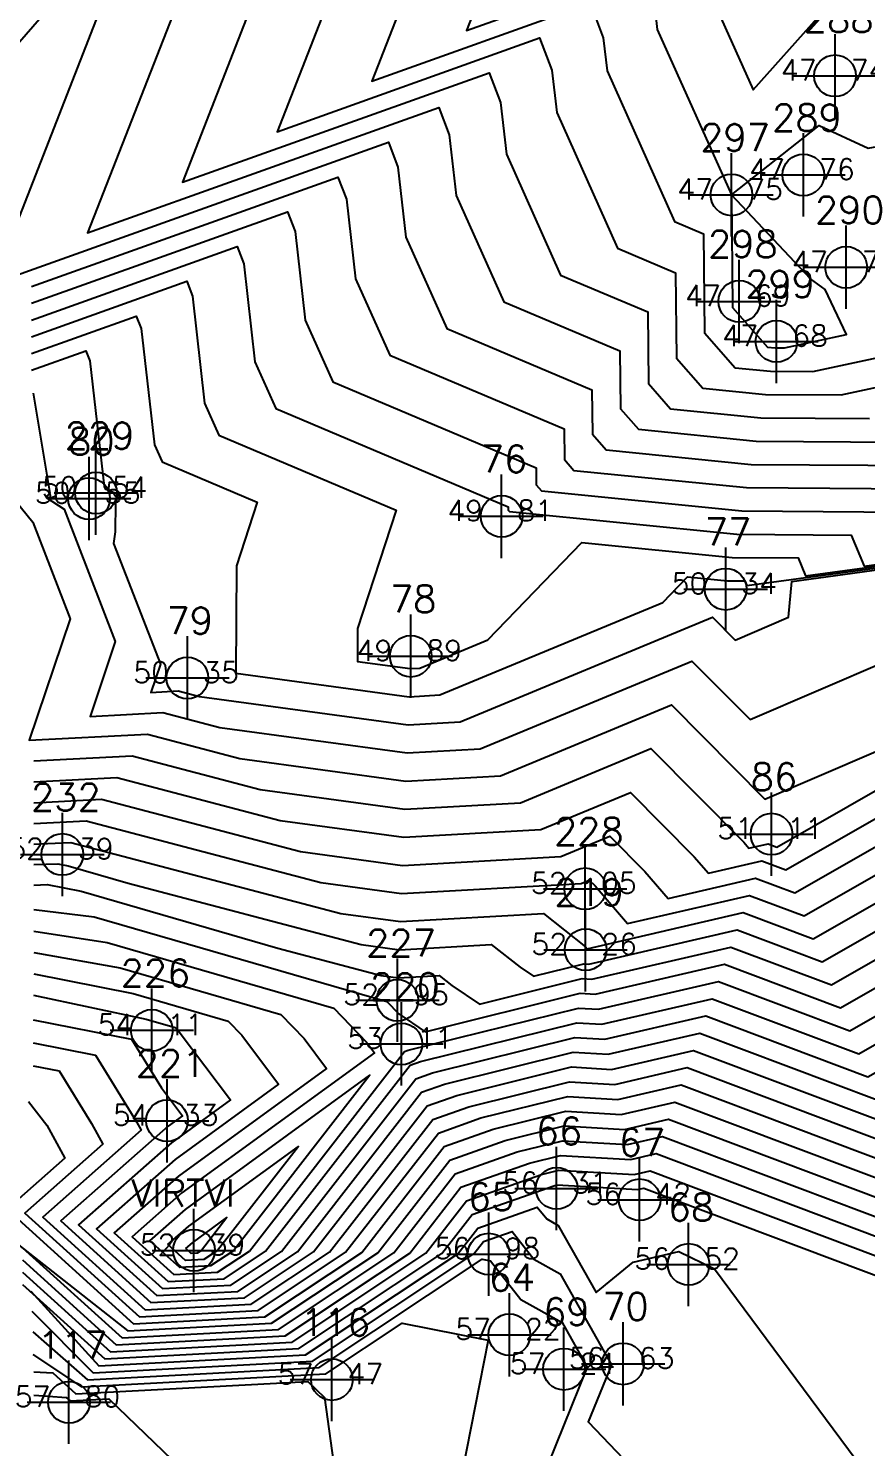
# Model space of a CAD drawing. Header units: millimetres. Extents: x 1412621 to 1412799, y 4931530 to 4931669.
# Drawn here: x 1412704.92 to 1412725.01, y 4931583.45 to 4931617.5 of the extents above; entities that cross this region are included whole.
import ezdxf
from ezdxf.enums import TextEntityAlignment as Align

# ---------------------------------------------------------------- set-up
doc = ezdxf.new("R2010")
doc.units = ezdxf.units.MM
doc.header["$PDMODE"] = 34
doc.header["$PDSIZE"] = 1
for name, color, linetype in [('CIVIL', 50, 'Continuous'), ('CIVIL-DRAW', 80, 'Continuous'), ('CIVIL-NONAME', 130, 'Continuous'), ('CIVIL-TEXT', 240, 'Continuous'), ('CIVIL-Z', 50, 'Continuous'), ('Tcontours0', 7, 'Continuous'), ('Tcontours1', 7, 'Continuous'), ('Tcontours2', 7, 'Continuous'), ('Tcontours3', 7, 'Continuous')]:
    doc.layers.add(name, color=color, linetype=linetype)
doc.styles.add('CIVILCADMAIN', font='TXT.SHX')
doc.styles.get("Standard").update_dxf_attribs({"font": 'arial.ttf'})

# ---------------------------------------------------------------- blocks, each defined once
blk = doc.blocks.new('CIVIL-ZZ')
at = {"layer": 'CIVIL-DRAW'}
blk.add_point((0, 0), dxfattribs=at)
at = {"layer": 'CIVIL-NONAME'}
blk.add_attdef('NAME', text='', height=1.8, dxfattribs=at).set_placement((0, 2.1), align=Align.CENTER)
at = {"layer": 'CIVIL-TEXT', "flags": 8}
blk.add_attdef('TEXT', text='', height=2, dxfattribs=at).set_placement((0.2, -3.3), align=Align.CENTER)
at = {"layer": 'CIVIL-Z'}
blk.add_attdef('Z1', text='', height=1.6, dxfattribs=at).set_placement((-0.75, -0.225), align=Align.RIGHT)
blk.add_attdef('Z2', (0.75, -0.225), '', height=1.6, dxfattribs=at)

msp = doc.modelspace()

# ---------------------------------------------------------------- linework, layer by layer
at = {"layer": 'Tcontours0'}
for points in [[(1412704.989, 4931610.103), (1412708.713, 4931611.434), (1412708.85, 4931611.075), (1412709.142, 4931608.508), (1412709.486, 4931607.739), (1412713.731, 4931605.941), (1412712.808, 4931603.102), (1412712.804, 4931602.314), (1412714.073, 4931602.142), (1412714.298, 4931602.155), (1412715.931, 4931602.832), (1412718.188, 4931605.168), (1412721.791, 4931604.807), (1412723.371, 4931604.796), (1412723.551, 4931604.366), (1412727.028, 4931604.839)], [(1412704.916, 4931591.753), (1412705.358, 4931591.186), (1412705.788, 4931590.394), (1412704.406, 4931589.173), (1412707.438, 4931586.424), (1412710.587, 4931586.59), (1412712.908, 4931588.133), (1412714.883, 4931590.674), (1412716.058, 4931591.089), (1412717.806, 4931591.522), (1412719.129, 4931591.445), (1412720.417, 4931591.743), (1412726.141, 4931589.588), (1412727.464, 4931590.345), (1412730.624, 4931589.048), (1412739.447, 4931589.456), (1412740.424, 4931589.294), (1412743.022, 4931588.28)]]:
    msp.add_lwpolyline(points, dxfattribs=at)
at = {"layer": 'Tcontours1'}
for points in [[(1412717.233, 4931626.693), (1412713.152, 4931616.237), (1412718.383, 4931618.106), (1412718.7, 4931617.277), (1412718.79, 4931616.48), (1412720.409, 4931612.867), (1412721.105, 4931612.572), (1412721.128, 4931610.198), (1412721.864, 4931609.361), (1412722.707, 4931609.277), (1412723.724, 4931609.27), (1412726.745, 4931609.919)], [(1412706.725, 4931618.199), (1412704.064, 4931611.381), (1412713.548, 4931614.77), (1412713.775, 4931614.176), (1412713.966, 4931612.494), (1412714.947, 4931610.303), (1412718.429, 4931608.828), (1412718.439, 4931607.765), (1412718.769, 4931607.391), (1412722.249, 4931607.042), (1412726.441, 4931607.013)], [(1412704.45, 4931606.364), (1412705.024, 4931605.657), (1412705.92, 4931603.339), (1412704.937, 4931600.421), (1412707.774, 4931600.568), (1412709.988, 4931599.983), (1412713.969, 4931599.444), (1412716.234, 4931599.571), (1412720.335, 4931601.272), (1412722.578, 4931599.01), (1412726.54, 4931600.713)], [(1412705.049, 4931598.429), (1412706.304, 4931598.492), (1412711.925, 4931597.009), (1412713.864, 4931596.746), (1412718.17, 4931596.987), (1412718.365, 4931597.068), (1412718.505, 4931596.928), (1412719.285, 4931596.024), (1412722.205, 4931596.7), (1412723.514, 4931596.207), (1412727.865, 4931598.695), (1412738.264, 4931594.429), (1412738.493, 4931594.44), (1412738.992, 4931594.357), (1412740.153, 4931596.219), (1412742.977, 4931596.129)], [(1412705.049, 4931596.362), (1412706.492, 4931596.186), (1412713.511, 4931594.152), (1412713.795, 4931593.856), (1412714.432, 4931593.429), (1412718.15, 4931594.351), (1412718.507, 4931594.33), (1412721.609, 4931595.047), (1412724.39, 4931594), (1412727.731, 4931595.912), (1412735.718, 4931592.636), (1412738.811, 4931592.779), (1412741.958, 4931592.257), (1412742.978, 4931591.22)], [(1412705.041, 4931594.31), (1412707.739, 4931593.733), (1412708.434, 4931593.531), (1412708.534, 4931593.427), (1412709.76, 4931591.792), (1412708.35, 4931590.766), (1412706.119, 4931588.795), (1412707.992, 4931587.097), (1412709.936, 4931587.199), (1412711.37, 4931588.152), (1412714.342, 4931591.976), (1412714.896, 4931592.172), (1412717.978, 4931592.937), (1412718.818, 4931592.887), (1412721.013, 4931593.395), (1412725.265, 4931591.794), (1412727.598, 4931593.128), (1412733.171, 4931590.842), (1412739.129, 4931591.117), (1412741.191, 4931590.776), (1412743.022, 4931590.061)], [(1412707.832, 4931588.416), (1412708.682, 4931589.167), (1412713.106, 4931592.385), (1412709.832, 4931588.172), (1412709.286, 4931587.809), (1412708.546, 4931587.77), (1412707.832, 4931588.416)], [(1412704.778, 4931587.66), (1412706.885, 4931585.751), (1412711.237, 4931585.98), (1412714.446, 4931588.113), (1412715.423, 4931589.371), (1412717.221, 4931590.006), (1412717.634, 4931590.108), (1412719.44, 4931590.003), (1412719.821, 4931590.091), (1412727.017, 4931587.382), (1412727.33, 4931587.561), (1412728.077, 4931587.254), (1412736.698, 4931587.653), (1412735.636, 4931585.525), (1412739.348, 4931584.096), (1412739.664, 4931584.671), (1412740.031, 4931584.629), (1412742.968, 4931584.086)], [(1412705.021, 4931586.228), (1412706.331, 4931585.078), (1412711.887, 4931585.371), (1412715.8, 4931587.971), (1412715.994, 4931587.933), (1412716.723, 4931587.008), (1412717.712, 4931586.452), (1412718.316, 4931585.383), (1412716.608, 4931581.161), (1412718.154, 4931579.541), (1412723.105, 4931580.35), (1412724.441, 4931580.357), (1412724.845, 4931580.382), (1412727.574, 4931584.472), (1412731.067, 4931580.702), (1412737.169, 4931578.353), (1412739.589, 4931582.762), (1412742.404, 4931582.445), (1412742.968, 4931582.341)]]:
    msp.add_lwpolyline(points, dxfattribs=at)
at = {"layer": 'Tcontours2'}
for points in [[(1412711.979, 4931622.446), (1412708.608, 4931613.809), (1412715.965, 4931616.438), (1412716.237, 4931615.727), (1412716.378, 4931614.487), (1412717.678, 4931611.585), (1412719.767, 4931610.7), (1412719.784, 4931608.982), (1412720.316, 4931608.376), (1412722.478, 4931608.159), (1412725.083, 4931608.141)], [(1412721.202, 4931618.473), (1412722.296, 4931616.031), (1412723.836, 4931617.753)], [(1412704.989, 4931610.907), (1412711.13, 4931613.102), (1412711.312, 4931612.626), (1412711.554, 4931610.501), (1412712.217, 4931609.021), (1412717.091, 4931606.956), (1412717.095, 4931606.549), (1412717.221, 4931606.406), (1412722.02, 4931605.924), (1412725.923, 4931605.897)], [(1412704.989, 4931609.299), (1412706.295, 4931609.765), (1412706.387, 4931609.524), (1412706.73, 4931606.514), (1412706.755, 4931606.458), (1412707.07, 4931606.324), (1412707.002, 4931606.114), (1412706.998, 4931605.421), (1412706.96, 4931605.144), (1412708.081, 4931602.245), (1412707.854, 4931601.572), (1412708.509, 4931601.606), (1412709.02, 4931601.471), (1412714.021, 4931600.793), (1412715.266, 4931600.863), (1412721.32, 4931603.374), (1412721.864, 4931602.826), (1412723.144, 4931603.377), (1412723.221, 4931604.235), (1412727.061, 4931604.756)], [(1412705.049, 4931599.427), (1412707.039, 4931599.53), (1412710.956, 4931598.496), (1412713.917, 4931598.095), (1412717.202, 4931598.279), (1412719.35, 4931599.17), (1412720.881, 4931597.626), (1412721.223, 4931597.23), (1412722.503, 4931597.526), (1412723.076, 4931597.31), (1412727.932, 4931600.087), (1412732.43, 4931598.242), (1412737.576, 4931597.626), (1412738.314, 4931598.993), (1412738.515, 4931600.745), (1412737.981, 4931602.118), (1412738.972, 4931601.01), (1412742.953, 4931601.296)], [(1412705.049, 4931597.439), (1412705.621, 4931597.461), (1412705.868, 4931597.412), (1412707.309, 4931596.995), (1412712.893, 4931595.522), (1412713.812, 4931595.397), (1412716.016, 4931595.52), (1412716.708, 4931594.975), (1412717.03, 4931594.759), (1412718.236, 4931595.058), (1412718.352, 4931595.051), (1412721.907, 4931595.873), (1412723.952, 4931595.103), (1412727.798, 4931597.303), (1412736.991, 4931593.533), (1412738.652, 4931593.609), (1412742.268, 4931593.01), (1412742.291, 4931593.046), (1412742.455, 4931593.053), (1412743.024, 4931593.278)], [(1412705.045, 4931595.329), (1412707.115, 4931594.959), (1412710.973, 4931593.842), (1412711.527, 4931593.264), (1412712.064, 4931592.547), (1412708.516, 4931589.967), (1412706.976, 4931588.606), (1412708.269, 4931587.433), (1412709.611, 4931587.504), (1412710.601, 4931588.162), (1412714.072, 4931592.628), (1412714.314, 4931592.714), (1412718.064, 4931593.644), (1412718.663, 4931593.609), (1412721.311, 4931594.221), (1412724.828, 4931592.897), (1412727.664, 4931594.52), (1412734.444, 4931591.739), (1412738.97, 4931591.948), (1412741.574, 4931591.516), (1412743.022, 4931590.951)], [(1412705.03, 4931593.166), (1412706.524, 4931592.87), (1412707.509, 4931591.267), (1412707.618, 4931591.066), (1412705.262, 4931588.984), (1412707.715, 4931586.76), (1412710.261, 4931586.895), (1412712.139, 4931588.143), (1412714.612, 4931591.325), (1412715.477, 4931591.63), (1412717.892, 4931592.229), (1412718.974, 4931592.166), (1412720.715, 4931592.569), (1412725.703, 4931590.691), (1412727.531, 4931591.736), (1412731.898, 4931589.945), (1412739.288, 4931590.287), (1412740.807, 4931590.035), (1412743.022, 4931589.17)], [(1412704.778, 4931588.247), (1412707.161, 4931586.087), (1412710.912, 4931586.285), (1412713.677, 4931588.123), (1412715.153, 4931590.022), (1412716.639, 4931590.547), (1412717.72, 4931590.815), (1412719.285, 4931590.724), (1412720.119, 4931590.917), (1412726.579, 4931588.485), (1412727.397, 4931588.953), (1412729.351, 4931588.151), (1412739.606, 4931588.626), (1412740.04, 4931588.554), (1412743.022, 4931587.389)], [(1412704.972, 4931587.204), (1412706.608, 4931585.414), (1412711.562, 4931585.675), (1412715.215, 4931588.103), (1412715.694, 4931588.719), (1412717.119, 4931589.223), (1412717.345, 4931588.937), (1412717.617, 4931588.784), (1412718.527, 4931587.171), (1412719.42, 4931587.898), (1412720.51, 4931588.156), (1412721.368, 4931587.737), (1412725.106, 4931582.697), (1412727.367, 4931586.085), (1412728.329, 4931585.047), (1412738.258, 4931581.224), (1412739.627, 4931583.716), (1412741.218, 4931583.537), (1412742.968, 4931583.214)], [(1412708.689, 4931588.227), (1412708.848, 4931588.368), (1412709.675, 4931588.969), (1412709.063, 4931588.182), (1412708.961, 4931588.114), (1412708.822, 4931588.107), (1412708.689, 4931588.227)], [(1412705.048, 4931585.273), (1412705.501, 4931585.243), (1412706.054, 4931584.741), (1412711.62, 4931585.034), (1412712.014, 4931584.655), (1412712.882, 4931578.418), (1412715.315, 4931578.29), (1412721.712, 4931579.336), (1412724.603, 4931579.35), (1412725.475, 4931579.404), (1412727.781, 4931582.859), (1412733.805, 4931576.357), (1412736.079, 4931575.482), (1412739.552, 4931581.808), (1412742.968, 4931581.468)]]:
    msp.add_lwpolyline(points, dxfattribs=at)
at = {"layer": 'Tcontours3'}
for points in [[(1412729.347, 4931646.02), (1412729.358, 4931645.949), (1412728.902, 4931645.029), (1412704.382, 4931616.802)], [(1412719.86, 4931628.817), (1412715.424, 4931617.451), (1412719.592, 4931618.94)], [(1412714.606, 4931624.57), (1412710.88, 4931615.023), (1412717.174, 4931617.272), (1412717.468, 4931616.502), (1412717.584, 4931615.484), (1412719.043, 4931612.226), (1412720.436, 4931611.636), (1412720.456, 4931609.59), (1412721.09, 4931608.869), (1412722.593, 4931608.718), (1412724.403, 4931608.706), (1412726.825, 4931609.226)], [(1412709.352, 4931620.322), (1412706.336, 4931612.595), (1412714.757, 4931615.604), (1412715.006, 4931614.951), (1412715.172, 4931613.491), (1412716.313, 4931610.944), (1412719.098, 4931609.764), (1412719.112, 4931608.373), (1412719.543, 4931607.884), (1412722.364, 4931607.601), (1412725.762, 4931607.577)], [(1412719.931, 4931618.052), (1412719.996, 4931617.477), (1412721.774, 4931613.508), (1412723.879, 4931615.175), (1412725.048, 4931614.629), (1412726.665, 4931614.923), (1412726.736, 4931615.08), (1412727.73, 4931615.685), (1412732.13, 4931618.771)], [(1412704.989, 4931611.309), (1412712.339, 4931613.936), (1412712.543, 4931613.401), (1412712.76, 4931611.497), (1412713.582, 4931609.662), (1412717.76, 4931607.892), (1412717.767, 4931607.157), (1412717.995, 4931606.898), (1412722.135, 4931606.483), (1412727.121, 4931606.449)], [(1412721.774, 4931613.508), (1412721.8, 4931610.806), (1412722.637, 4931609.854), (1412722.822, 4931609.836), (1412723.044, 4931609.834), (1412724.534, 4931610.154), (1412724.023, 4931611.237), (1412723.67, 4931611.497), (1412721.774, 4931613.508)], [(1412704.989, 4931610.505), (1412709.921, 4931612.268), (1412710.081, 4931611.85), (1412710.348, 4931609.504), (1412710.851, 4931608.38), (1412716.423, 4931606.02), (1412716.423, 4931605.941), (1412716.448, 4931605.913), (1412721.905, 4931605.366), (1412724.647, 4931605.347), (1412724.959, 4931604.601), (1412727.012, 4931604.88)], [(1412704.989, 4931609.701), (1412707.504, 4931610.6), (1412707.618, 4931610.3), (1412707.936, 4931607.511), (1412708.121, 4931607.099), (1412710.4, 4931606.133), (1412709.905, 4931604.608), (1412709.893, 4931602.03), (1412714.047, 4931601.468), (1412714.782, 4931601.509), (1412720.125, 4931603.725), (1412720.723, 4931604.344), (1412721.676, 4931604.248), (1412722.094, 4931604.245), (1412722.142, 4931604.132), (1412727.045, 4931604.797)], [(1412705.029, 4931608.75), (1412705.429, 4931606.354), (1412705.339, 4931606.246), (1412705.772, 4931605.97), (1412707, 4931602.792), (1412706.396, 4931600.996), (1412708.141, 4931601.087), (1412709.504, 4931600.727), (1412713.995, 4931600.119), (1412715.75, 4931600.217), (1412720.827, 4931602.323), (1412722.221, 4931600.918), (1412725.503, 4931602.329)], [(1412705.049, 4931599.926), (1412707.406, 4931600.049), (1412710.472, 4931599.24), (1412713.943, 4931598.77), (1412716.718, 4931598.925), (1412719.843, 4931600.221), (1412722.07, 4931597.975), (1412722.192, 4931597.832), (1412722.652, 4931597.939), (1412722.858, 4931597.861), (1412727.966, 4931600.783), (1412728.837, 4931600.426), (1412737.045, 4931599.443), (1412737.485, 4931600.259), (1412737.605, 4931601.304), (1412736.044, 4931605.317), (1412738.942, 4931602.079), (1412742.953, 4931602.367)], [(1412705.049, 4931598.924), (1412706.672, 4931599.011), (1412711.441, 4931597.753), (1412713.89, 4931597.421), (1412717.686, 4931597.633), (1412718.858, 4931598.119), (1412719.693, 4931597.277), (1412720.254, 4931596.627), (1412722.354, 4931597.113), (1412723.295, 4931596.758), (1412727.899, 4931599.391), (1412736.024, 4931596.058), (1412738.107, 4931595.809), (1412739.142, 4931597.728), (1412739.223, 4931598.434), (1412742.751, 4931600.21), (1412742.953, 4931600.224)], [(1412705.049, 4931597.931), (1412705.372, 4931597.943), (1412705.937, 4931597.973), (1412712.409, 4931596.265), (1412713.838, 4931596.072), (1412717.267, 4931596.264), (1412718.277, 4931595.467), (1412718.316, 4931595.421), (1412722.056, 4931596.287), (1412723.733, 4931595.655), (1412727.832, 4931597.999), (1412737.628, 4931593.981), (1412738.573, 4931594.025), (1412740.63, 4931593.684), (1412741.222, 4931594.633), (1412742.951, 4931594.699)], [(1412705.049, 4931596.946), (1412705.37, 4931596.959), (1412706.18, 4931596.799), (1412710.896, 4931595.433), (1412713.378, 4931594.778), (1412713.786, 4931594.723), (1412714.765, 4931594.777), (1412715.073, 4931594.535), (1412715.731, 4931594.094), (1412718.193, 4931594.704), (1412718.429, 4931594.69), (1412721.758, 4931595.46), (1412724.171, 4931594.552), (1412727.765, 4931596.608), (1412736.354, 4931593.084), (1412738.732, 4931593.194), (1412742.15, 4931592.627), (1412743.024, 4931592.738)], [(1412705.047, 4931595.843), (1412706.803, 4931595.572), (1412712.242, 4931593.997), (1412713.023, 4931593.182), (1412713.216, 4931592.925), (1412708.599, 4931589.567), (1412707.404, 4931588.511), (1412708.407, 4931587.602), (1412709.449, 4931587.657), (1412710.216, 4931588.167), (1412713.937, 4931592.954), (1412714.024, 4931592.984), (1412718.107, 4931593.997), (1412718.585, 4931593.969), (1412721.46, 4931594.634), (1412724.609, 4931593.449), (1412727.698, 4931595.216), (1412735.081, 4931592.187), (1412738.891, 4931592.363), (1412741.766, 4931591.887), (1412743.022, 4931591.396)], [(1412705.043, 4931594.818), (1412707.427, 4931594.346), (1412709.704, 4931593.686), (1412710.031, 4931593.345), (1412710.912, 4931592.17), (1412708.433, 4931590.367), (1412706.547, 4931588.7), (1412708.13, 4931587.265), (1412709.774, 4931587.352), (1412710.985, 4931588.157), (1412714.207, 4931592.302), (1412714.605, 4931592.443), (1412718.021, 4931593.29), (1412718.74, 4931593.248), (1412721.162, 4931593.808), (1412725.047, 4931592.346), (1412727.631, 4931593.824), (1412733.808, 4931591.29), (1412739.05, 4931591.533), (1412741.383, 4931591.146), (1412743.022, 4931590.506)], [(1412705.03, 4931593.717), (1412707.391, 4931593.25), (1412708.108, 4931592.083), (1412708.609, 4931591.415), (1412708.267, 4931591.166), (1412705.691, 4931588.889), (1412707.853, 4931586.929), (1412710.099, 4931587.047), (1412711.754, 4931588.147), (1412714.477, 4931591.651), (1412715.186, 4931591.901), (1412717.935, 4931592.583), (1412718.896, 4931592.527), (1412720.864, 4931592.982), (1412725.484, 4931591.243), (1412727.564, 4931592.432), (1412732.534, 4931590.393), (1412739.209, 4931590.702), (1412740.999, 4931590.405), (1412743.022, 4931589.615)], [(1412705.03, 4931592.614), (1412705.657, 4931592.49), (1412706.433, 4931591.226), (1412706.703, 4931590.73), (1412704.834, 4931589.078), (1412707.577, 4931586.592), (1412710.424, 4931586.742), (1412712.523, 4931588.138), (1412714.748, 4931590.999), (1412715.767, 4931591.36), (1412717.849, 4931591.876), (1412719.052, 4931591.806), (1412720.566, 4931592.156), (1412725.922, 4931590.14), (1412727.497, 4931591.04), (1412731.261, 4931589.496), (1412739.367, 4931589.872), (1412740.615, 4931589.665), (1412743.022, 4931588.725)], [(1412704.565, 4931588.402), (1412707.3, 4931586.255), (1412710.749, 4931586.437), (1412713.292, 4931588.128), (1412715.018, 4931590.348), (1412716.349, 4931590.818), (1412717.763, 4931591.169), (1412719.207, 4931591.084), (1412720.268, 4931591.33), (1412726.36, 4931589.037), (1412727.43, 4931589.649), (1412729.988, 4931588.599), (1412739.526, 4931589.041), (1412740.232, 4931588.924), (1412743.022, 4931587.834)], [(1412708.261, 4931588.322), (1412708.765, 4931588.768), (1412711.391, 4931590.677), (1412709.447, 4931588.177), (1412709.123, 4931587.961), (1412708.684, 4931587.938), (1412708.261, 4931588.322)], [(1412704.778, 4931587.954), (1412707.023, 4931585.919), (1412711.074, 4931586.133), (1412714.061, 4931588.118), (1412715.288, 4931589.696), (1412716.93, 4931590.277), (1412717.677, 4931590.462), (1412719.363, 4931590.363), (1412719.97, 4931590.504), (1412726.798, 4931587.933), (1412727.363, 4931588.257), (1412728.714, 4931587.703), (1412739.685, 4931588.21), (1412739.848, 4931588.183), (1412742.001, 4931587.343), (1412741.272, 4931584.836), (1412742.968, 4931584.522)], [(1412704.778, 4931587.366), (1412706.746, 4931585.582), (1412711.4, 4931585.828), (1412714.83, 4931588.108), (1412715.558, 4931589.045), (1412717.511, 4931589.735), (1412717.591, 4931589.755), (1412719.518, 4931589.642), (1412719.672, 4931589.678), (1412727.235, 4931586.83), (1412727.296, 4931586.865), (1412727.441, 4931586.806), (1412729.109, 4931586.883), (1412728.904, 4931586.471), (1412738.803, 4931582.66), (1412739.645, 4931584.194), (1412740.624, 4931584.083), (1412742.968, 4931583.65)], [(1412705.001, 4931586.721), (1412706.469, 4931585.246), (1412711.725, 4931585.523), (1412715.599, 4931588.099), (1412715.829, 4931588.394), (1412716.512, 4931588.635), (1412717.034, 4931587.972), (1412717.665, 4931587.618), (1412718.896, 4931585.436), (1412718.342, 4931584.066), (1412721.728, 4931580.519), (1412723.801, 4931580.858), (1412724.36, 4931580.861), (1412724.529, 4931580.871), (1412727.47, 4931585.279), (1412729.698, 4931582.874), (1412737.714, 4931579.789), (1412739.608, 4931583.239), (1412741.811, 4931582.991), (1412742.968, 4931582.777)], [(1412705.026, 4931585.686), (1412706.193, 4931584.909), (1412712.05, 4931585.218), (1412713.881, 4931586.435), (1412715.938, 4931586.03), (1412714.696, 4931579.699), (1412714.838, 4931578.678), (1412715.174, 4931578.661), (1412722.408, 4931579.843), (1412724.522, 4931579.854), (1412725.16, 4931579.893), (1412727.677, 4931583.666), (1412732.436, 4931578.529), (1412736.624, 4931576.917), (1412739.571, 4931582.285), (1412742.968, 4931581.905)], [(1412705.047, 4931584.709), (1412705.395, 4931584.685), (1412705.823, 4931584.656), (1412705.916, 4931584.573), (1412706.843, 4931584.622), (1412710.519, 4931581.077), (1412710.926, 4931578.157), (1412715.456, 4931577.92), (1412721.016, 4931578.829), (1412724.684, 4931578.847), (1412725.791, 4931578.915), (1412727.884, 4931582.053), (1412735.175, 4931574.184), (1412735.534, 4931574.046), (1412739.534, 4931581.331), (1412742.963, 4931580.992)]]:
    msp.add_lwpolyline(points, dxfattribs=at)

# ---------------------------------------------------------------- block references
at = {"layer": 'CIVIL'}
ref = msp.add_blockref('CIVIL-ZZ', (1412724.258, 4931616.364, 47.74), dxfattribs=dict(at, xscale=0.5, yscale=0.5))
ref.add_attrib('Z2', '74', (1412724.633, 4931616.252, 47.74), dxfattribs={"layer": 'CIVIL-Z', "height": 0.5, "style": 'CIVILCADMAIN'})
ref.add_attrib('Z1', '47', (1412722.958, 4931616.252, 47.74), dxfattribs={"layer": 'CIVIL-Z', "height": 0.5, "style": 'CIVILCADMAIN'})
ref.add_attrib('NAME', '288', (1412723.508, 4931617.414, 47.74), dxfattribs={"layer": 'CIVIL-NONAME', "height": 0.65, "style": 'CIVILCADMAIN'})
ref = msp.add_blockref('CIVIL-ZZ', (1412723.499, 4931613.986, 47.76), dxfattribs=dict(at, xscale=0.5, yscale=0.5))
ref.add_attrib('Z2', '76', (1412723.874, 4931613.873, 47.76), dxfattribs={"layer": 'CIVIL-Z', "height": 0.5, "style": 'CIVILCADMAIN'})
ref.add_attrib('Z1', '47', (1412722.199, 4931613.873, 47.76), dxfattribs={"layer": 'CIVIL-Z', "height": 0.5, "style": 'CIVILCADMAIN'})
ref.add_attrib('NAME', '289', (1412722.749, 4931615.036, 47.76), dxfattribs={"layer": 'CIVIL-NONAME', "height": 0.65, "style": 'CIVILCADMAIN'})
ref = msp.add_blockref('CIVIL-ZZ', (1412721.774, 4931613.508, 47.75), dxfattribs=dict(at, xscale=0.5, yscale=0.5))
ref.add_attrib('Z2', '75', (1412722.149, 4931613.395, 47.75), dxfattribs={"layer": 'CIVIL-Z', "height": 0.5, "style": 'CIVILCADMAIN'})
ref.add_attrib('Z1', '47', (1412720.474, 4931613.395, 47.75), dxfattribs={"layer": 'CIVIL-Z', "height": 0.5, "style": 'CIVILCADMAIN'})
ref.add_attrib('NAME', '297', (1412721.024, 4931614.558, 47.75), dxfattribs={"layer": 'CIVIL-NONAME', "height": 0.65, "style": 'CIVILCADMAIN'})
ref = msp.add_blockref('CIVIL-ZZ', (1412724.524, 4931611.77, 47.78), dxfattribs=dict(at, xscale=0.5, yscale=0.5))
ref.add_attrib('Z2', '78', (1412724.899, 4931611.657, 47.78), dxfattribs={"layer": 'CIVIL-Z', "height": 0.5, "style": 'CIVILCADMAIN'})
ref.add_attrib('Z1', '47', (1412723.224, 4931611.657, 47.78), dxfattribs={"layer": 'CIVIL-Z', "height": 0.5, "style": 'CIVILCADMAIN'})
ref.add_attrib('NAME', '290', (1412723.774, 4931612.82, 47.78), dxfattribs={"layer": 'CIVIL-NONAME', "height": 0.65, "style": 'CIVILCADMAIN'})
ref = msp.add_blockref('CIVIL-ZZ', (1412721.961, 4931610.952, 47.69), dxfattribs=dict(at, xscale=0.5, yscale=0.5))
ref.add_attrib('Z2', '69', (1412722.336, 4931610.839, 47.69), dxfattribs={"layer": 'CIVIL-Z', "height": 0.5, "style": 'CIVILCADMAIN'})
ref.add_attrib('Z1', '47', (1412720.661, 4931610.839, 47.69), dxfattribs={"layer": 'CIVIL-Z', "height": 0.5, "style": 'CIVILCADMAIN'})
ref.add_attrib('NAME', '298', (1412721.211, 4931612.002, 47.69), dxfattribs={"layer": 'CIVIL-NONAME', "height": 0.65, "style": 'CIVILCADMAIN'})
ref = msp.add_blockref('CIVIL-ZZ', (1412722.854, 4931609.992, 47.68), dxfattribs=dict(at, xscale=0.5, yscale=0.5))
ref.add_attrib('Z2', '68', (1412723.229, 4931609.879, 47.68), dxfattribs={"layer": 'CIVIL-Z', "height": 0.5, "style": 'CIVILCADMAIN'})
ref.add_attrib('Z1', '47', (1412721.554, 4931609.879, 47.68), dxfattribs={"layer": 'CIVIL-Z', "height": 0.5, "style": 'CIVILCADMAIN'})
ref.add_attrib('NAME', '299', (1412722.104, 4931611.042, 47.68), dxfattribs={"layer": 'CIVIL-NONAME', "height": 0.65, "style": 'CIVILCADMAIN'})
ref = msp.add_blockref('CIVIL-ZZ', (1412706.371, 4931606.22, 50.55), dxfattribs=dict(at, xscale=0.5, yscale=0.5))
ref.add_attrib('Z2', '55', (1412706.746, 4931606.107, 50.55), dxfattribs={"layer": 'CIVIL-Z', "height": 0.5, "style": 'CIVILCADMAIN'})
ref.add_attrib('Z1', '50', (1412705.071, 4931606.107, 50.55), dxfattribs={"layer": 'CIVIL-Z', "height": 0.5, "style": 'CIVILCADMAIN'})
ref.add_attrib('NAME', '80', (1412705.871, 4931607.27, 50.55), dxfattribs={"layer": 'CIVIL-NONAME', "height": 0.65, "style": 'CIVILCADMAIN'})
ref = msp.add_blockref('CIVIL-ZZ', (1412706.537, 4931606.355, 50.54), dxfattribs=dict(at, xscale=0.5, yscale=0.5))
ref.add_attrib('Z2', '54', (1412706.912, 4931606.242, 50.54), dxfattribs={"layer": 'CIVIL-Z', "height": 0.5, "style": 'CIVILCADMAIN'})
ref.add_attrib('Z1', '50', (1412705.237, 4931606.242, 50.54), dxfattribs={"layer": 'CIVIL-Z', "height": 0.5, "style": 'CIVILCADMAIN'})
ref.add_attrib('NAME', '229', (1412705.787, 4931607.405, 50.54), dxfattribs={"layer": 'CIVIL-NONAME', "height": 0.65, "style": 'CIVILCADMAIN'})
ref = msp.add_blockref('CIVIL-ZZ', (1412716.262, 4931605.795, 49.81), dxfattribs=dict(at, xscale=0.5, yscale=0.5))
ref.add_attrib('Z2', '81', (1412716.637, 4931605.683, 49.81), dxfattribs={"layer": 'CIVIL-Z', "height": 0.5, "style": 'CIVILCADMAIN'})
ref.add_attrib('Z1', '49', (1412714.962, 4931605.683, 49.81), dxfattribs={"layer": 'CIVIL-Z', "height": 0.5, "style": 'CIVILCADMAIN'})
ref.add_attrib('NAME', '76', (1412715.762, 4931606.845, 49.81), dxfattribs={"layer": 'CIVIL-NONAME', "height": 0.65, "style": 'CIVILCADMAIN'})
ref = msp.add_blockref('CIVIL-ZZ', (1412721.635, 4931604.047, 50.34), dxfattribs=dict(at, xscale=0.5, yscale=0.5))
ref.add_attrib('Z2', '34', (1412722.01, 4931603.935, 50.34), dxfattribs={"layer": 'CIVIL-Z', "height": 0.5, "style": 'CIVILCADMAIN'})
ref.add_attrib('Z1', '50', (1412720.335, 4931603.935, 50.34), dxfattribs={"layer": 'CIVIL-Z', "height": 0.5, "style": 'CIVILCADMAIN'})
ref.add_attrib('NAME', '77', (1412721.135, 4931605.097, 50.34), dxfattribs={"layer": 'CIVIL-NONAME', "height": 0.65, "style": 'CIVILCADMAIN'})
ref = msp.add_blockref('CIVIL-ZZ', (1412714.085, 4931602.439, 49.89), dxfattribs=dict(at, xscale=0.5, yscale=0.5))
ref.add_attrib('Z2', '89', (1412714.46, 4931602.327, 49.89), dxfattribs={"layer": 'CIVIL-Z', "height": 0.5, "style": 'CIVILCADMAIN'})
ref.add_attrib('Z1', '49', (1412712.785, 4931602.327, 49.89), dxfattribs={"layer": 'CIVIL-Z', "height": 0.5, "style": 'CIVILCADMAIN'})
ref.add_attrib('NAME', '78', (1412713.585, 4931603.489, 49.89), dxfattribs={"layer": 'CIVIL-NONAME', "height": 0.65, "style": 'CIVILCADMAIN'})
ref = msp.add_blockref('CIVIL-ZZ', (1412708.729, 4931601.917, 50.35), dxfattribs=dict(at, xscale=0.5, yscale=0.5))
ref.add_attrib('Z2', '35', (1412709.104, 4931601.804, 50.35), dxfattribs={"layer": 'CIVIL-Z', "height": 0.5, "style": 'CIVILCADMAIN'})
ref.add_attrib('Z1', '50', (1412707.429, 4931601.804, 50.35), dxfattribs={"layer": 'CIVIL-Z', "height": 0.5, "style": 'CIVILCADMAIN'})
ref.add_attrib('NAME', '79', (1412708.229, 4931602.967, 50.35), dxfattribs={"layer": 'CIVIL-NONAME', "height": 0.65, "style": 'CIVILCADMAIN'})
ref = msp.add_blockref('CIVIL-ZZ', (1412722.735, 4931598.17, 51.11), dxfattribs=dict(at, xscale=0.5, yscale=0.5))
ref.add_attrib('Z2', '11', (1412723.11, 4931598.058, 51.11), dxfattribs={"layer": 'CIVIL-Z', "height": 0.5, "style": 'CIVILCADMAIN'})
ref.add_attrib('Z1', '51', (1412721.435, 4931598.058, 51.11), dxfattribs={"layer": 'CIVIL-Z', "height": 0.5, "style": 'CIVILCADMAIN'})
ref.add_attrib('NAME', '86', (1412722.235, 4931599.22, 51.11), dxfattribs={"layer": 'CIVIL-NONAME', "height": 0.65, "style": 'CIVILCADMAIN'})
ref = msp.add_blockref('CIVIL-ZZ', (1412705.731, 4931597.682, 52.39), dxfattribs=dict(at, xscale=0.5, yscale=0.5))
ref.add_attrib('Z2', '39', (1412706.106, 4931597.57, 52.39), dxfattribs={"layer": 'CIVIL-Z', "height": 0.5, "style": 'CIVILCADMAIN'})
ref.add_attrib('Z1', '52', (1412704.431, 4931597.57, 52.39), dxfattribs={"layer": 'CIVIL-Z', "height": 0.5, "style": 'CIVILCADMAIN'})
ref.add_attrib('NAME', '232', (1412704.981, 4931598.732, 52.39), dxfattribs={"layer": 'CIVIL-NONAME', "height": 0.65, "style": 'CIVILCADMAIN'})
ref = msp.add_blockref('CIVIL-ZZ', (1412718.267, 4931596.858, 52.05), dxfattribs=dict(at, xscale=0.5, yscale=0.5))
ref.add_attrib('Z2', '05', (1412718.642, 4931596.746, 52.05), dxfattribs={"layer": 'CIVIL-Z', "height": 0.5, "style": 'CIVILCADMAIN'})
ref.add_attrib('Z1', '52', (1412716.967, 4931596.746, 52.05), dxfattribs={"layer": 'CIVIL-Z', "height": 0.5, "style": 'CIVILCADMAIN'})
ref.add_attrib('NAME', '228', (1412717.517, 4931597.908, 52.05), dxfattribs={"layer": 'CIVIL-NONAME', "height": 0.65, "style": 'CIVILCADMAIN'})
ref = msp.add_blockref('CIVIL-ZZ', (1412718.277, 4931595.397, 52.26), dxfattribs=dict(at, xscale=0.5, yscale=0.5))
ref.add_attrib('Z2', '26', (1412718.652, 4931595.285, 52.26), dxfattribs={"layer": 'CIVIL-Z', "height": 0.5, "style": 'CIVILCADMAIN'})
ref.add_attrib('Z1', '52', (1412716.977, 4931595.285, 52.26), dxfattribs={"layer": 'CIVIL-Z', "height": 0.5, "style": 'CIVILCADMAIN'})
ref.add_attrib('NAME', '219', (1412717.527, 4931596.447, 52.26), dxfattribs={"layer": 'CIVIL-NONAME', "height": 0.65, "style": 'CIVILCADMAIN'})
ref = msp.add_blockref('CIVIL-ZZ', (1412713.765, 4931594.183, 52.95), dxfattribs=dict(at, xscale=0.5, yscale=0.5))
ref.add_attrib('Z2', '95', (1412714.14, 4931594.071, 52.95), dxfattribs={"layer": 'CIVIL-Z', "height": 0.5, "style": 'CIVILCADMAIN'})
ref.add_attrib('Z1', '52', (1412712.465, 4931594.071, 52.95), dxfattribs={"layer": 'CIVIL-Z', "height": 0.5, "style": 'CIVILCADMAIN'})
ref.add_attrib('NAME', '227', (1412713.015, 4931595.233, 52.95), dxfattribs={"layer": 'CIVIL-NONAME', "height": 0.65, "style": 'CIVILCADMAIN'})
ref = msp.add_blockref('CIVIL-ZZ', (1412707.876, 4931593.463, 54.11), dxfattribs=dict(at, xscale=0.5, yscale=0.5))
ref.add_attrib('Z2', '11', (1412708.251, 4931593.35, 54.11), dxfattribs={"layer": 'CIVIL-Z', "height": 0.5, "style": 'CIVILCADMAIN'})
ref.add_attrib('Z1', '54', (1412706.576, 4931593.35, 54.11), dxfattribs={"layer": 'CIVIL-Z', "height": 0.5, "style": 'CIVILCADMAIN'})
ref.add_attrib('NAME', '226', (1412707.126, 4931594.513, 54.11), dxfattribs={"layer": 'CIVIL-NONAME', "height": 0.65, "style": 'CIVILCADMAIN'})
ref = msp.add_blockref('CIVIL-ZZ', (1412713.861, 4931593.136, 53.11), dxfattribs=dict(at, xscale=0.5, yscale=0.5))
ref.add_attrib('Z2', '11', (1412714.236, 4931593.024, 53.11), dxfattribs={"layer": 'CIVIL-Z', "height": 0.5, "style": 'CIVILCADMAIN'})
ref.add_attrib('Z1', '53', (1412712.561, 4931593.024, 53.11), dxfattribs={"layer": 'CIVIL-Z', "height": 0.5, "style": 'CIVILCADMAIN'})
ref.add_attrib('NAME', '220', (1412713.111, 4931594.186, 53.11), dxfattribs={"layer": 'CIVIL-NONAME', "height": 0.65, "style": 'CIVILCADMAIN'})
ref = msp.add_blockref('CIVIL-ZZ', (1412708.24, 4931591.294, 54.33), dxfattribs=dict(at, xscale=0.5, yscale=0.5))
ref.add_attrib('Z2', '33', (1412708.615, 4931591.181, 54.33), dxfattribs={"layer": 'CIVIL-Z', "height": 0.5, "style": 'CIVILCADMAIN'})
ref.add_attrib('Z1', '54', (1412706.94, 4931591.181, 54.33), dxfattribs={"layer": 'CIVIL-Z', "height": 0.5, "style": 'CIVILCADMAIN'})
ref.add_attrib('NAME', '221', (1412707.49, 4931592.344, 54.33), dxfattribs={"layer": 'CIVIL-NONAME', "height": 0.65, "style": 'CIVILCADMAIN'})
ref = msp.add_blockref('CIVIL-ZZ', (1412717.581, 4931589.67, 56.31), dxfattribs=dict(at, xscale=0.5, yscale=0.5))
ref.add_attrib('Z2', '31', (1412717.956, 4931589.558, 56.31), dxfattribs={"layer": 'CIVIL-Z', "height": 0.5, "style": 'CIVILCADMAIN'})
ref.add_attrib('Z1', '56', (1412716.281, 4931589.558, 56.31), dxfattribs={"layer": 'CIVIL-Z', "height": 0.5, "style": 'CIVILCADMAIN'})
ref.add_attrib('NAME', '66', (1412717.081, 4931590.72, 56.31), dxfattribs={"layer": 'CIVIL-NONAME', "height": 0.65, "style": 'CIVILCADMAIN'})
ref = msp.add_blockref('CIVIL-ZZ', (1412719.571, 4931589.397, 56.42), dxfattribs=dict(at, xscale=0.5, yscale=0.5))
ref.add_attrib('Z2', '42', (1412719.946, 4931589.285, 56.42), dxfattribs={"layer": 'CIVIL-Z', "height": 0.5, "style": 'CIVILCADMAIN'})
ref.add_attrib('Z1', '56', (1412718.271, 4931589.285, 56.42), dxfattribs={"layer": 'CIVIL-Z', "height": 0.5, "style": 'CIVILCADMAIN'})
ref.add_attrib('NAME', '67', (1412719.071, 4931590.447, 56.42), dxfattribs={"layer": 'CIVIL-NONAME', "height": 0.65, "style": 'CIVILCADMAIN'})
ref = msp.add_blockref('CIVIL-ZZ', (1412708.886, 4931588.184, 52.385), dxfattribs=dict(at, xscale=0.5, yscale=0.5))
ref.add_attrib('Z2', '39', (1412709.261, 4931588.071, 52.385), dxfattribs={"layer": 'CIVIL-Z', "height": 0.5, "style": 'CIVILCADMAIN'})
ref.add_attrib('Z1', '52', (1412707.586, 4931588.071, 52.385), dxfattribs={"layer": 'CIVIL-Z', "height": 0.5, "style": 'CIVILCADMAIN'})
ref.add_attrib('NAME', 'VIRTVI', (1412707.386, 4931589.234, 52.385), dxfattribs={"layer": 'CIVIL-NONAME', "height": 0.65, "style": 'CIVILCADMAIN'})
ref = msp.add_blockref('CIVIL-ZZ', (1412715.953, 4931588.094, 56.98), dxfattribs=dict(at, xscale=0.5, yscale=0.5))
ref.add_attrib('Z2', '98', (1412716.328, 4931587.981, 56.98), dxfattribs={"layer": 'CIVIL-Z', "height": 0.5, "style": 'CIVILCADMAIN'})
ref.add_attrib('Z1', '56', (1412714.653, 4931587.981, 56.98), dxfattribs={"layer": 'CIVIL-Z', "height": 0.5, "style": 'CIVILCADMAIN'})
ref.add_attrib('NAME', '65', (1412715.453, 4931589.144, 56.98), dxfattribs={"layer": 'CIVIL-NONAME', "height": 0.65, "style": 'CIVILCADMAIN'})
ref = msp.add_blockref('CIVIL-ZZ', (1412720.745, 4931587.846, 56.52), dxfattribs=dict(at, xscale=0.5, yscale=0.5))
ref.add_attrib('Z2', '52', (1412721.12, 4931587.734, 56.52), dxfattribs={"layer": 'CIVIL-Z', "height": 0.5, "style": 'CIVILCADMAIN'})
ref.add_attrib('Z1', '56', (1412719.445, 4931587.734, 56.52), dxfattribs={"layer": 'CIVIL-Z', "height": 0.5, "style": 'CIVILCADMAIN'})
ref.add_attrib('NAME', '68', (1412720.245, 4931588.896, 56.52), dxfattribs={"layer": 'CIVIL-NONAME', "height": 0.65, "style": 'CIVILCADMAIN'})
ref = msp.add_blockref('CIVIL-ZZ', (1412716.449, 4931586.159, 57.22), dxfattribs=dict(at, xscale=0.5, yscale=0.5))
ref.add_attrib('Z2', '22', (1412716.824, 4931586.047, 57.22), dxfattribs={"layer": 'CIVIL-Z', "height": 0.5, "style": 'CIVILCADMAIN'})
ref.add_attrib('Z1', '57', (1412715.149, 4931586.047, 57.22), dxfattribs={"layer": 'CIVIL-Z', "height": 0.5, "style": 'CIVILCADMAIN'})
ref.add_attrib('NAME', '64', (1412715.949, 4931587.209, 57.22), dxfattribs={"layer": 'CIVIL-NONAME', "height": 0.65, "style": 'CIVILCADMAIN'})
ref = msp.add_blockref('CIVIL-ZZ', (1412719.175, 4931585.461, 56.63), dxfattribs=dict(at, xscale=0.5, yscale=0.5))
ref.add_attrib('Z2', '63', (1412719.55, 4931585.349, 56.63), dxfattribs={"layer": 'CIVIL-Z', "height": 0.5, "style": 'CIVILCADMAIN'})
ref.add_attrib('Z1', '56', (1412717.875, 4931585.349, 56.63), dxfattribs={"layer": 'CIVIL-Z', "height": 0.5, "style": 'CIVILCADMAIN'})
ref.add_attrib('NAME', '70', (1412718.675, 4931586.511, 56.63), dxfattribs={"layer": 'CIVIL-NONAME', "height": 0.65, "style": 'CIVILCADMAIN'})
ref = msp.add_blockref('CIVIL-ZZ', (1412717.758, 4931585.333, 57.24), dxfattribs=dict(at, xscale=0.5, yscale=0.5))
ref.add_attrib('Z2', '24', (1412718.133, 4931585.22, 57.24), dxfattribs={"layer": 'CIVIL-Z', "height": 0.5, "style": 'CIVILCADMAIN'})
ref.add_attrib('Z1', '57', (1412716.458, 4931585.22, 57.24), dxfattribs={"layer": 'CIVIL-Z', "height": 0.5, "style": 'CIVILCADMAIN'})
ref.add_attrib('NAME', '69', (1412717.258, 4931586.383, 57.24), dxfattribs={"layer": 'CIVIL-NONAME', "height": 0.65, "style": 'CIVILCADMAIN'})
ref = msp.add_blockref('CIVIL-ZZ', (1412712.193, 4931585.084, 57.47), dxfattribs=dict(at, xscale=0.5, yscale=0.5))
ref.add_attrib('Z2', '47', (1412712.568, 4931584.971, 57.47), dxfattribs={"layer": 'CIVIL-Z', "height": 0.5, "style": 'CIVILCADMAIN'})
ref.add_attrib('Z1', '57', (1412710.893, 4931584.971, 57.47), dxfattribs={"layer": 'CIVIL-Z', "height": 0.5, "style": 'CIVILCADMAIN'})
ref.add_attrib('NAME', '116', (1412711.443, 4931586.134, 57.47), dxfattribs={"layer": 'CIVIL-NONAME', "height": 0.65, "style": 'CIVILCADMAIN'})
ref = msp.add_blockref('CIVIL-ZZ', (1412705.888, 4931584.539, 57.8), dxfattribs=dict(at, xscale=0.5, yscale=0.5))
ref.add_attrib('Z2', '80', (1412706.263, 4931584.427, 57.8), dxfattribs={"layer": 'CIVIL-Z', "height": 0.5, "style": 'CIVILCADMAIN'})
ref.add_attrib('Z1', '57', (1412704.588, 4931584.427, 57.8), dxfattribs={"layer": 'CIVIL-Z', "height": 0.5, "style": 'CIVILCADMAIN'})
ref.add_attrib('NAME', '117', (1412705.138, 4931585.589, 57.8), dxfattribs={"layer": 'CIVIL-NONAME', "height": 0.65, "style": 'CIVILCADMAIN'})

doc.saveas('drawing.dxf')
